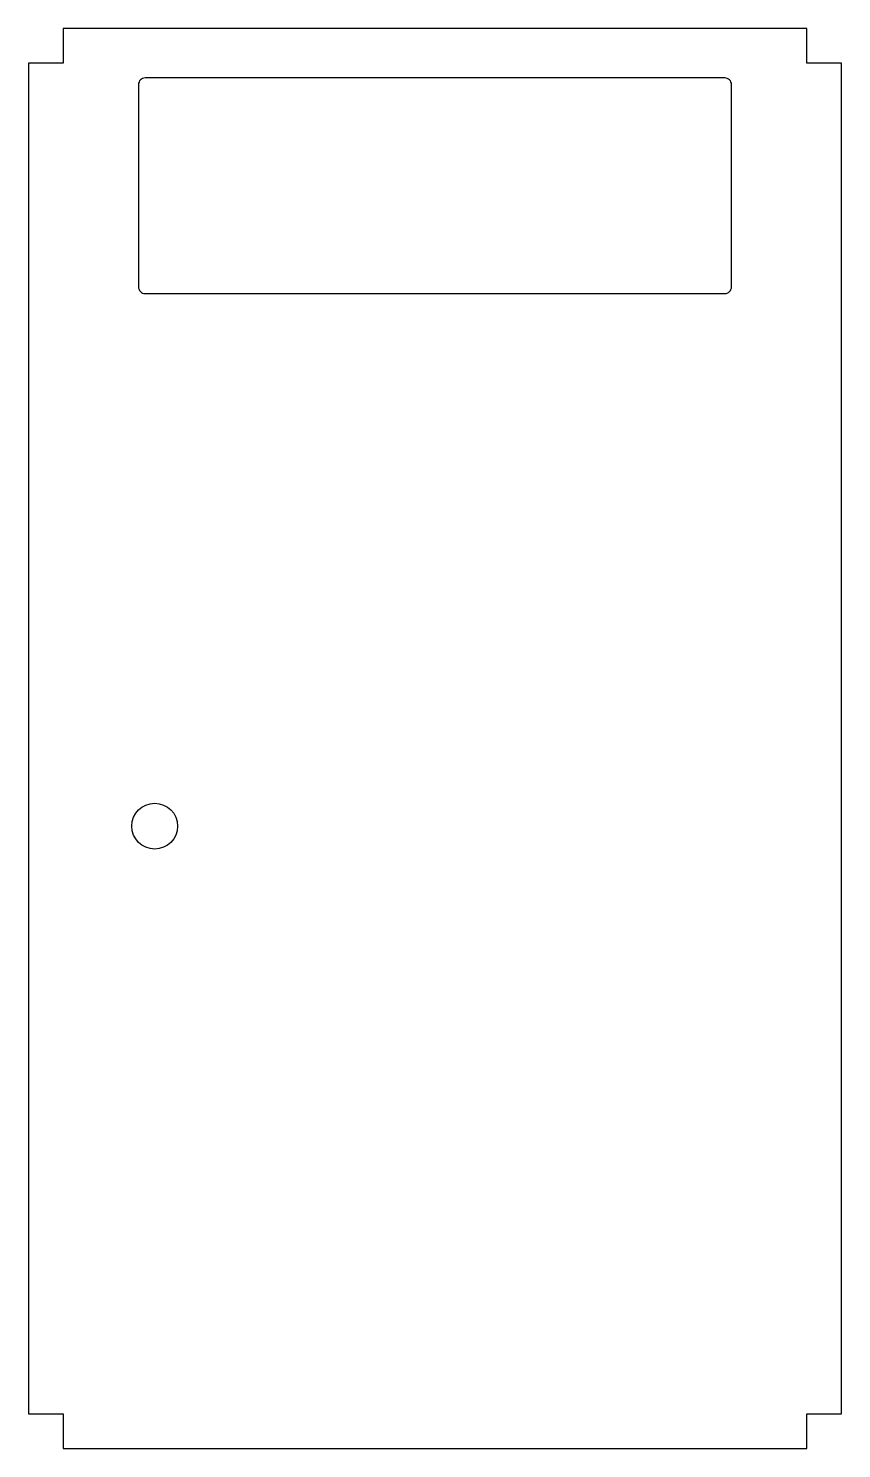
# Model space of a CAD drawing. Header units: millimetres. Extents: x 0 to 603, y 0 to 1053.
import ezdxf

# ---------------------------------------------------------------- set-up
doc = ezdxf.new("R2010")
doc.units = ezdxf.units.MM
doc.layers.add('CUT', color=7, linetype='CONTINUOUS')

msp = doc.modelspace()

# ---------------------------------------------------------------- linework, layer by layer
at = {"layer": 'CUT'}
msp.add_lwpolyline([(25.9, 0), (577.6, 0), (577.6, 25.9), (603.4, 25.9), (603.4, 1027.6), (577.6, 1027.6), (577.6, 1053.4), (25.9, 1053.4), (25.9, 1027.6), (0, 1027.6), (0, 25.9), (25.9, 25.9)], close=True, dxfattribs=at)
msp.add_lwpolyline([(86.7, 856.7), (516.7, 856.7, 0.414214), (521.7, 861.7), (521.7, 1011.7, 0.414214), (516.7, 1016.7), (86.7, 1016.7, 0.414214), (81.7, 1011.7), (81.7, 861.7, 0.414214)], format="xyb", close=True, dxfattribs=at)
msp.add_circle((93.7, 461.7), 17, dxfattribs=at)

doc.saveas('drawing.dxf')
